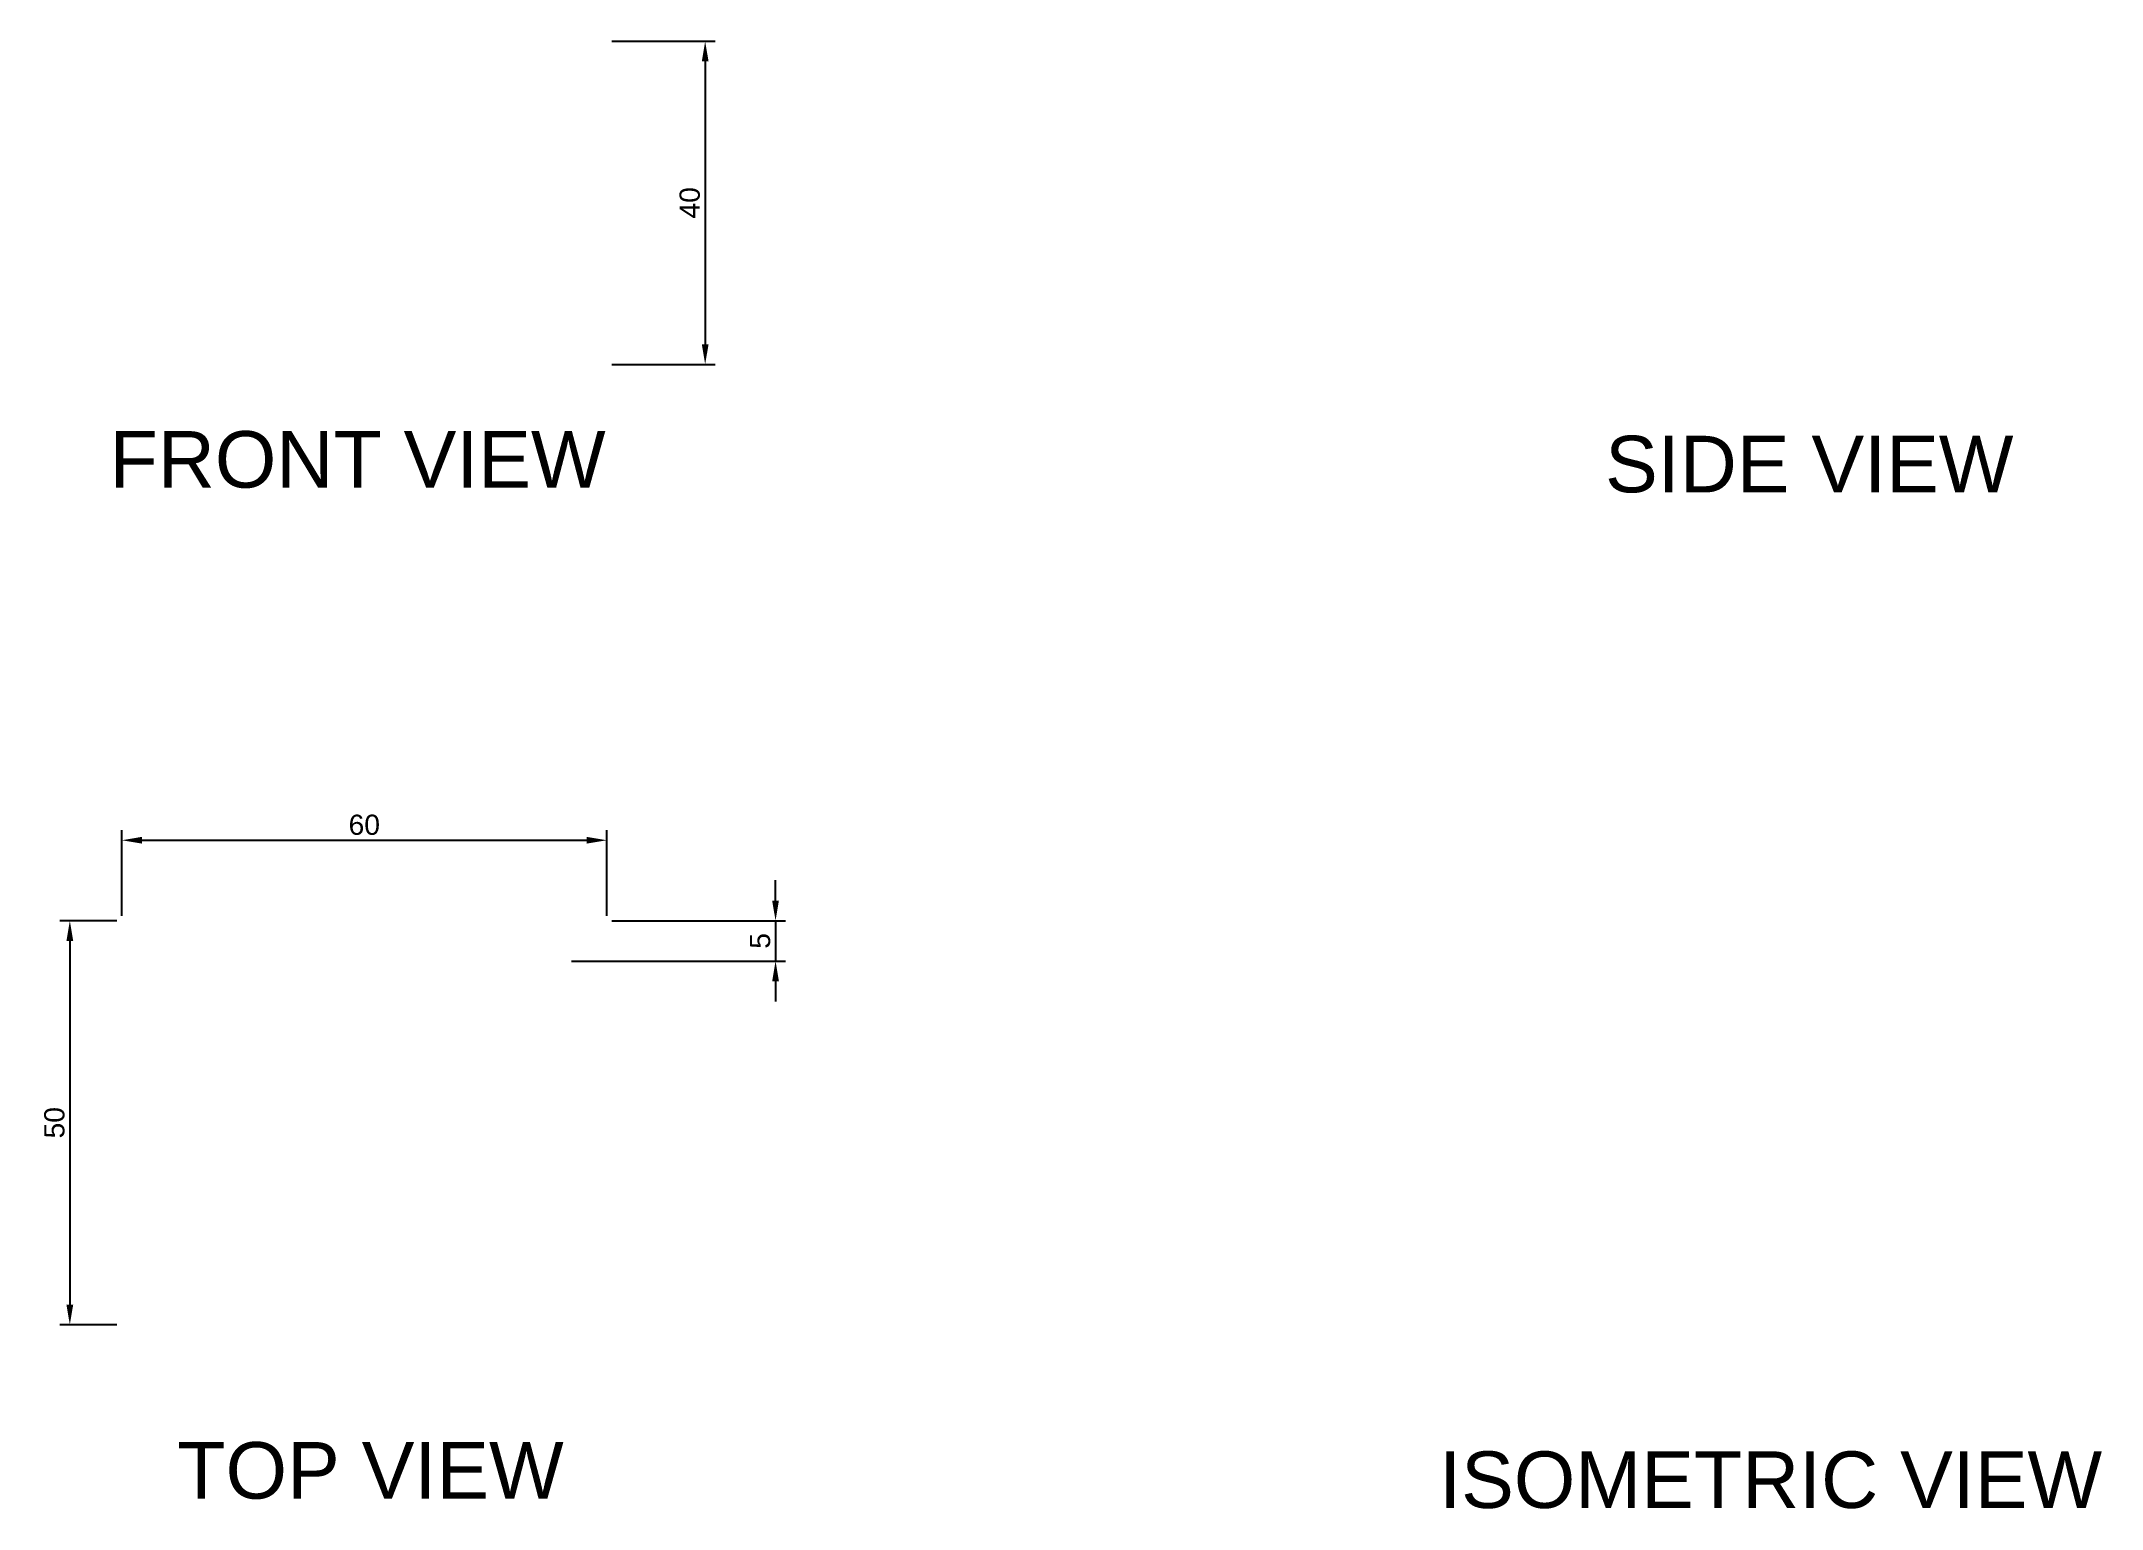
# Paper-space layout '8.3' of a CAD drawing. Header units: millimetres. Extents: x 8 to 263, y 16 to 198.
import ezdxf

# ---------------------------------------------------------------- set-up
doc = ezdxf.new("R2010")
doc.units = ezdxf.units.MM
doc.styles.get("Standard").update_dxf_attribs({"font": 'arial.ttf'})
doc.dimstyles.new('ISO-25', dxfattribs={"dimtxt": 2.5, "dimasz": 2.5, "dimexe": 1.25, "dimexo": 0.625, "dimtad": 1, "dimtxsty": 'Standard', "dimcen": 2.5, "dimadec": 0, "dimazin": 0, "dimtfac": 1, "dimtmove": 0, "dimatfit": 3, "dimfxl": 1, "dimarcsym": 0})

# ---------------------------------------------------------------- blocks, each defined once
blk = doc.blocks.new('*D14')
at = {"color": 0, "lineweight": -2, "transparency": 16777216}
for p, q in [((16.96, 88.69), (9.9, 88.69)), ((11.15, 86.19), (11.15, 41.19)), ((16.96, 38.69), (9.9, 38.69))]:
    blk.add_line(p, q, dxfattribs=at)
at = {"color": 0, "transparency": 16777216}
for points in [[(10.73, 86.19), (11.57, 86.19), (11.15, 88.69)], [(10.73, 41.19), (11.57, 41.19), (11.15, 38.69)]]:
    blk.add_solid(points, dxfattribs=at)
at = {"layer": 'Defpoints', "color": 0, "transparency": 16777216}
for p in [(17.59, 88.69), (11.15, 38.69), (17.59, 38.69)]:
    blk.add_point(p, dxfattribs=at)
at = {"color": 0, "transparency": 16777216, "insert": (9.25, 63.69), "char_height": 2.5, "attachment_point": 5, "rotation": 90}
blk.add_mtext('50', dxfattribs=at)
blk = doc.blocks.new('*D15')
at = {"color": 0, "lineweight": -2, "transparency": 16777216}
for p, q in [((17.59, 89.31), (17.59, 99.9)), ((77.59, 89.31), (77.59, 99.9)), ((20.09, 98.65), (75.09, 98.65))]:
    blk.add_line(p, q, dxfattribs=at)
at = {"color": 0, "transparency": 16777216}
for points in [[(20.09, 99.07), (20.09, 98.23), (17.59, 98.65)], [(75.09, 99.07), (75.09, 98.23), (77.59, 98.65)]]:
    blk.add_solid(points, dxfattribs=at)
at = {"layer": 'Defpoints', "color": 0, "transparency": 16777216}
for p in [(77.59, 98.65), (17.59, 88.69), (77.59, 88.69)]:
    blk.add_point(p, dxfattribs=at)
at = {"color": 0, "transparency": 16777216, "insert": (47.59, 100.55), "char_height": 2.5, "attachment_point": 5}
blk.add_mtext('60', dxfattribs=at)
blk = doc.blocks.new('*D16')
at = {"color": 0, "lineweight": -2, "transparency": 16777216}
for p, q in [((98.48, 91.19), (98.48, 93.69)), ((78.21, 88.69), (99.73, 88.69)), ((98.48, 88.69), (98.48, 83.69)), ((73.21, 83.69), (99.73, 83.69)), ((98.48, 81.19), (98.48, 78.69))]:
    blk.add_line(p, q, dxfattribs=at)
at = {"color": 0, "transparency": 16777216}
for points in [[(98.06, 91.19), (98.9, 91.19), (98.48, 88.69)], [(98.06, 81.19), (98.9, 81.19), (98.48, 83.69)]]:
    blk.add_solid(points, dxfattribs=at)
at = {"layer": 'Defpoints', "color": 0, "transparency": 16777216}
for p in [(77.59, 88.69), (72.59, 83.69), (98.48, 83.69)]:
    blk.add_point(p, dxfattribs=at)
at = {"color": 0, "transparency": 16777216, "insert": (96.58, 86.19), "char_height": 2.5, "attachment_point": 5, "rotation": 90}
blk.add_mtext('5', dxfattribs=at)
blk = doc.blocks.new('*D17')
at = {"color": 0, "lineweight": -2, "transparency": 16777216}
for p, q in [((78.21, 197.53), (91.02, 197.53)), ((89.77, 195.03), (89.77, 160.03)), ((78.21, 157.53), (91.02, 157.53))]:
    blk.add_line(p, q, dxfattribs=at)
at = {"color": 0, "transparency": 16777216}
for points in [[(89.36, 195.03), (90.19, 195.03), (89.77, 197.53)], [(89.36, 160.03), (90.19, 160.03), (89.77, 157.53)]]:
    blk.add_solid(points, dxfattribs=at)
at = {"layer": 'Defpoints', "color": 0, "transparency": 16777216}
for p in [(77.59, 197.53), (77.59, 157.53), (89.77, 157.53)]:
    blk.add_point(p, dxfattribs=at)
at = {"color": 0, "transparency": 16777216, "insert": (87.87, 177.53), "char_height": 2.5, "attachment_point": 5, "rotation": 90}
blk.add_mtext('40', dxfattribs=at)

psp = doc.layouts.new('8.3')

# ---------------------------------------------------------------- texts
for s, p in [('FRONT VIEW', (16.067, 142.281)), ('SIDE VIEW', (201.134, 141.703)), ('TOP VIEW', (24.453, 17.169)), ('ISOMETRIC VIEW', (180.603, 16.014))]:
    psp.add_text(s, height=7).set_placement(p)

# ---------------------------------------------------------------- dimensions: what is measured, and where the dimension line sits
for base, p1, p2, picture, middle in [((89.773, 157.532), (77.586, 197.532), (77.586, 157.532), '*D17', (87.872, 177.532)), ((98.479, 83.689), (77.586, 88.689), (72.586, 83.689), '*D16', (96.583, 86.189)), ((11.151, 38.689), (17.586, 88.689), (17.586, 38.689), '*D14', (9.25, 63.689))]:
    dim = psp.add_linear_dim(base=base, p1=p1, p2=p2, angle=90, dimstyle='ISO-25', override={"dimlfac": -1})
    dim.commit()
    dim.dimension.update_dxf_attribs({"geometry": picture, "text_midpoint": middle})
dim = psp.add_linear_dim(base=(77.586, 98.651), p1=(17.586, 88.689), p2=(77.586, 88.689), dimstyle='ISO-25', override={"dimlfac": -1})
dim.commit()
dim.dimension.update_dxf_attribs({"geometry": '*D15', "text_midpoint": (47.586, 100.553)})

doc.saveas('drawing.dxf')
